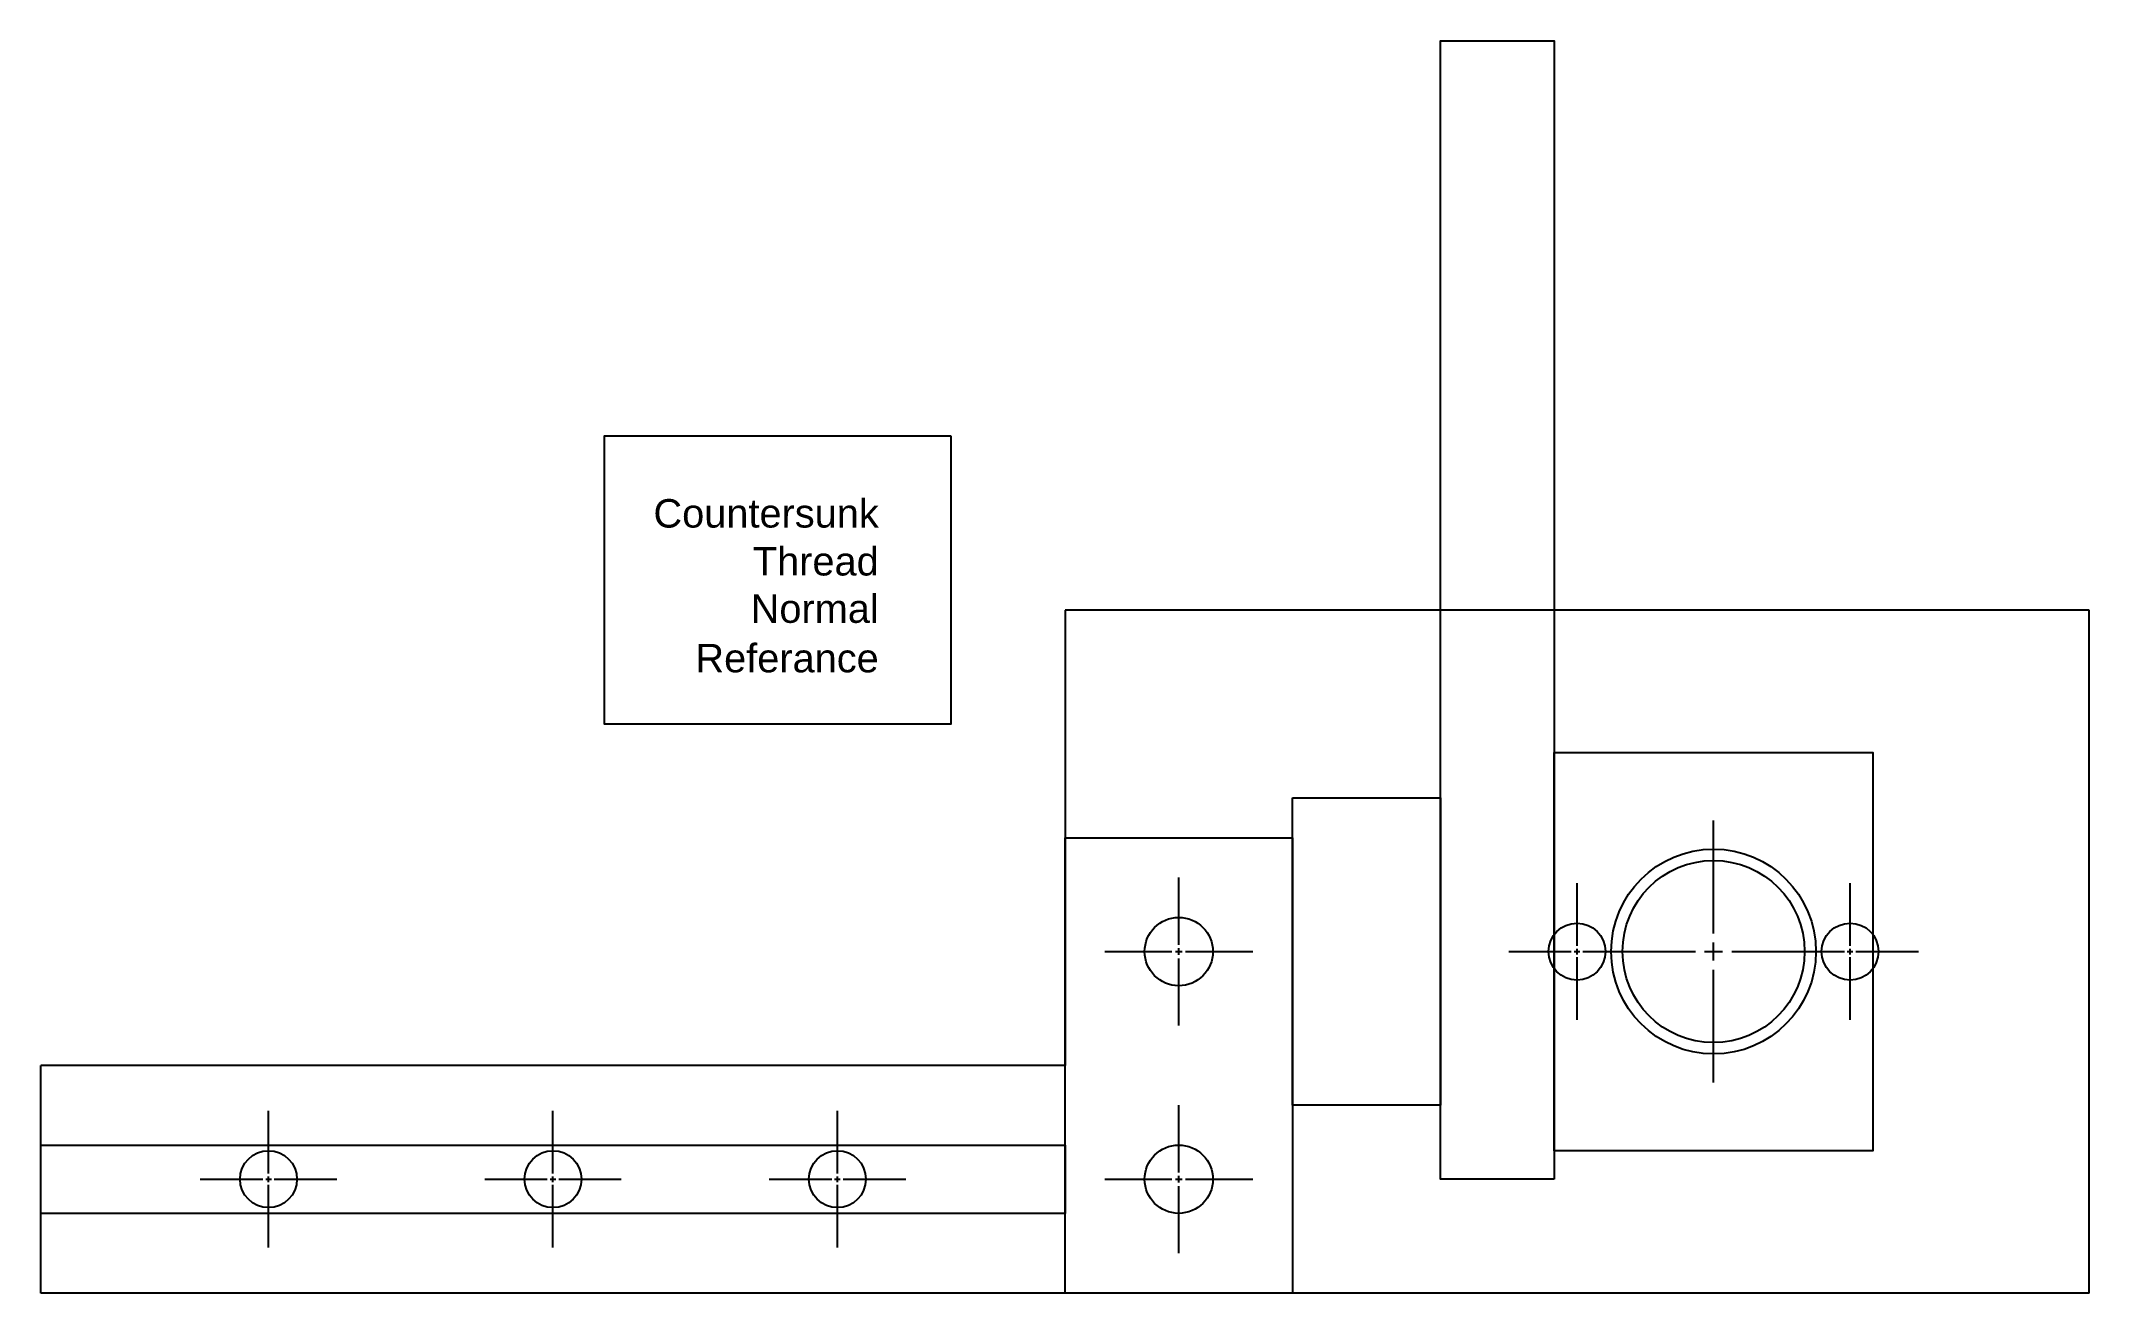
# Model space of a CAD drawing. Header units: millimetres. Extents: x 0 to 180, y 0 to 110.
import ezdxf

# ---------------------------------------------------------------- set-up
doc = ezdxf.new("R2010")
doc.units = ezdxf.units.MM
doc.linetypes.add('CENTER2', pattern=[28.575, 19.05, -3.175, 3.175, -3.175])
doc.styles.get("Standard").update_dxf_attribs({"font": 'arial.ttf'})

# ---------------------------------------------------------------- blocks, each defined once
blk = doc.blocks.new('*U50')
at = {"color": 0, "linetype": 'CENTER2', "transparency": 16777216}
for p, q in [((0, 1.6), (0, 11.5)), ((-11.5, 0), (-1.6, 0)), ((1.6, 0), (11.5, 0)), ((0, -11.5), (0, -1.6))]:
    blk.add_line(p, q, dxfattribs=at)
at = {"color": 0, "linetype": 'Continuous', "transparency": 16777216}
for p, q in [((-0.8, 0), (0.8, 0)), ((0, -0.8), (0, 0.8))]:
    blk.add_line(p, q, dxfattribs=at)
blk = doc.blocks.new('*U51')
at = {"color": 0, "linetype": 'CENTER2', "transparency": 16777216}
for p, q in [((0, 0.6), (0, 6.5)), ((-6.5, 0), (-0.6, 0)), ((0.6, 0), (6.5, 0)), ((0, -6.5), (0, -0.6))]:
    blk.add_line(p, q, dxfattribs=at)
at = {"color": 0, "linetype": 'Continuous', "transparency": 16777216}
for p, q in [((-0.3, 0), (0.3, 0)), ((0, -0.3), (0, 0.3))]:
    blk.add_line(p, q, dxfattribs=at)
blk = doc.blocks.new('*U52')
at = {"color": 0, "linetype": 'CENTER2', "transparency": 16777216}
for p, q in [((0, 0.6), (0, 6.5)), ((-6.5, 0), (-0.6, 0)), ((0.6, 0), (6.5, 0)), ((0, -6.5), (0, -0.6))]:
    blk.add_line(p, q, dxfattribs=at)
at = {"color": 0, "linetype": 'Continuous', "transparency": 16777216}
for p, q in [((-0.3, 0), (0.3, 0)), ((0, -0.3), (0, 0.3))]:
    blk.add_line(p, q, dxfattribs=at)
blk = doc.blocks.new('*U53')
at = {"color": 0, "linetype": 'CENTER2', "transparency": 16777216}
for p, q in [((0, 0.5), (0, 6)), ((-6, 0), (-0.5, 0)), ((0.5, 0), (6, 0)), ((0, -6), (0, -0.5))]:
    blk.add_line(p, q, dxfattribs=at)
at = {"color": 0, "linetype": 'Continuous', "transparency": 16777216}
for p, q in [((-0.25, 0), (0.25, 0)), ((0, -0.25), (0, 0.25))]:
    blk.add_line(p, q, dxfattribs=at)
blk = doc.blocks.new('*U46')
at = {"color": 0, "linetype": 'CENTER2', "transparency": 16777216}
for p, q in [((0, 0.5), (0, 6)), ((-6, 0), (-0.5, 0)), ((0.5, 0), (6, 0)), ((0, -6), (0, -0.5))]:
    blk.add_line(p, q, dxfattribs=at)
at = {"color": 0, "linetype": 'Continuous', "transparency": 16777216}
for p, q in [((-0.25, 0), (0.25, 0)), ((0, -0.25), (0, 0.25))]:
    blk.add_line(p, q, dxfattribs=at)
blk = doc.blocks.new('*U47')
at = {"color": 0, "linetype": 'CENTER2', "transparency": 16777216}
for p, q in [((0, 0.5), (0, 6)), ((-6, 0), (-0.5, 0)), ((0.5, 0), (6, 0)), ((0, -6), (0, -0.5))]:
    blk.add_line(p, q, dxfattribs=at)
at = {"color": 0, "linetype": 'Continuous', "transparency": 16777216}
for p, q in [((-0.25, 0), (0.25, 0)), ((0, -0.25), (0, 0.25))]:
    blk.add_line(p, q, dxfattribs=at)
blk = doc.blocks.new('*U48')
at = {"color": 0, "linetype": 'CENTER2', "transparency": 16777216}
for p, q in [((0, 0.5), (0, 6)), ((-6, 0), (-0.5, 0)), ((0.5, 0), (6, 0)), ((0, -6), (0, -0.5))]:
    blk.add_line(p, q, dxfattribs=at)
at = {"color": 0, "linetype": 'Continuous', "transparency": 16777216}
for p, q in [((-0.25, 0), (0.25, 0)), ((0, -0.25), (0, 0.25))]:
    blk.add_line(p, q, dxfattribs=at)
blk = doc.blocks.new('*U49')
at = {"color": 0, "linetype": 'CENTER2', "transparency": 16777216}
for p, q in [((0, 0.5), (0, 6)), ((-6, 0), (-0.5, 0)), ((0.5, 0), (6, 0)), ((0, -6), (0, -0.5))]:
    blk.add_line(p, q, dxfattribs=at)
at = {"color": 0, "linetype": 'Continuous', "transparency": 16777216}
for p, q in [((-0.25, 0), (0.25, 0)), ((0, -0.25), (0, 0.25))]:
    blk.add_line(p, q, dxfattribs=at)

msp = doc.modelspace()

# ---------------------------------------------------------------- linework, layer by layer
for p, q in [((180, 60), (90, 60)), ((90, 60), (90, 20)), ((180, 0), (180, 60)), ((0, 0), (0, 20)), ((90, 20), (0, 20)), ((180, 0), (0, 0))]:
    msp.add_line(p, q)
at = {"color": 251, "true_color": 0x636466}
msp.add_line((133, 30), (133, 47.5), dxfattribs=at)
at = {"color": 114, "true_color": 0x139b48}
for points in [[(133, 10), (123, 10), (123, 110), (133, 110)], [(133, 47.5), (161, 47.5), (161, 12.5), (133, 12.5)], [(110, 43.5), (123, 43.5), (123, 16.5), (110, 16.5)], [(110, 0), (90, 0), (90, 40), (110, 40)], [(90, 7), (0, 7), (0, 13), (90, 13)]]:
    msp.add_lwpolyline(points, close=True, dxfattribs=at)
msp.add_lwpolyline([(80, 75.28), (49.51, 75.28), (49.51, 50), (80, 50)], close=True)
msp.add_circle((147, 30), 9, dxfattribs=at)
for centre, radius in [((147, 30), 8), ((100, 30), 3), ((100, 10), 3)]:
    msp.add_circle(centre, radius)
at = {"color": 7, "true_color": 0xffffff}
for centre in [(135, 30), (159, 30)]:
    msp.add_circle(centre, 2.5, dxfattribs=at)
at = {"color": 0}
for centre in [(20, 10), (45, 10), (70, 10)]:
    msp.add_circle(centre, 2.5, dxfattribs=at)

# ---------------------------------------------------------------- block references
at = {"color": 7, "linetype": 'CENTER2', "true_color": 0xffffff}
for name, p in [('*U50', (147, 30)), ('*U51', (100, 30)), ('*U49', (135, 30)), ('*U48', (159, 30)), ('*U52', (100, 10)), ('*U47', (20, 10)), ('*U46', (45, 10)), ('*U53', (70, 10))]:
    msp.add_blockref(name, p, dxfattribs=at)

# ---------------------------------------------------------------- texts
at = {"color": 242, "true_color": 0xcd2027, "insert": (73.63, 69.75), "char_height": 2.5, "attachment_point": 3}
msp.add_mtext_dynamic_manual_height_columns('Countersunk', width=37.5204, gutter_width=12.5, heights=[0], dxfattribs=at)
at = {"color": 61, "true_color": 0xe5e878, "insert": (73.63, 65.54), "char_height": 2.5, "attachment_point": 3}
msp.add_mtext_dynamic_manual_height_columns('Thread', width=30.3178, gutter_width=12.5, heights=[0], dxfattribs=at)
at = {"insert": (73.63, 61.38), "char_height": 2.5, "attachment_point": 3}
msp.add_mtext_dynamic_manual_height_columns('Normal', width=23.7839, gutter_width=12.5, heights=[0], dxfattribs=at)
at = {"color": 114, "true_color": 0x139b48, "insert": (73.63, 57.03), "char_height": 2.5, "attachment_point": 3}
msp.add_mtext_dynamic_manual_height_columns('Referance', width=33.6665, gutter_width=12.5, heights=[0], dxfattribs=at)

doc.saveas('drawing.dxf')
